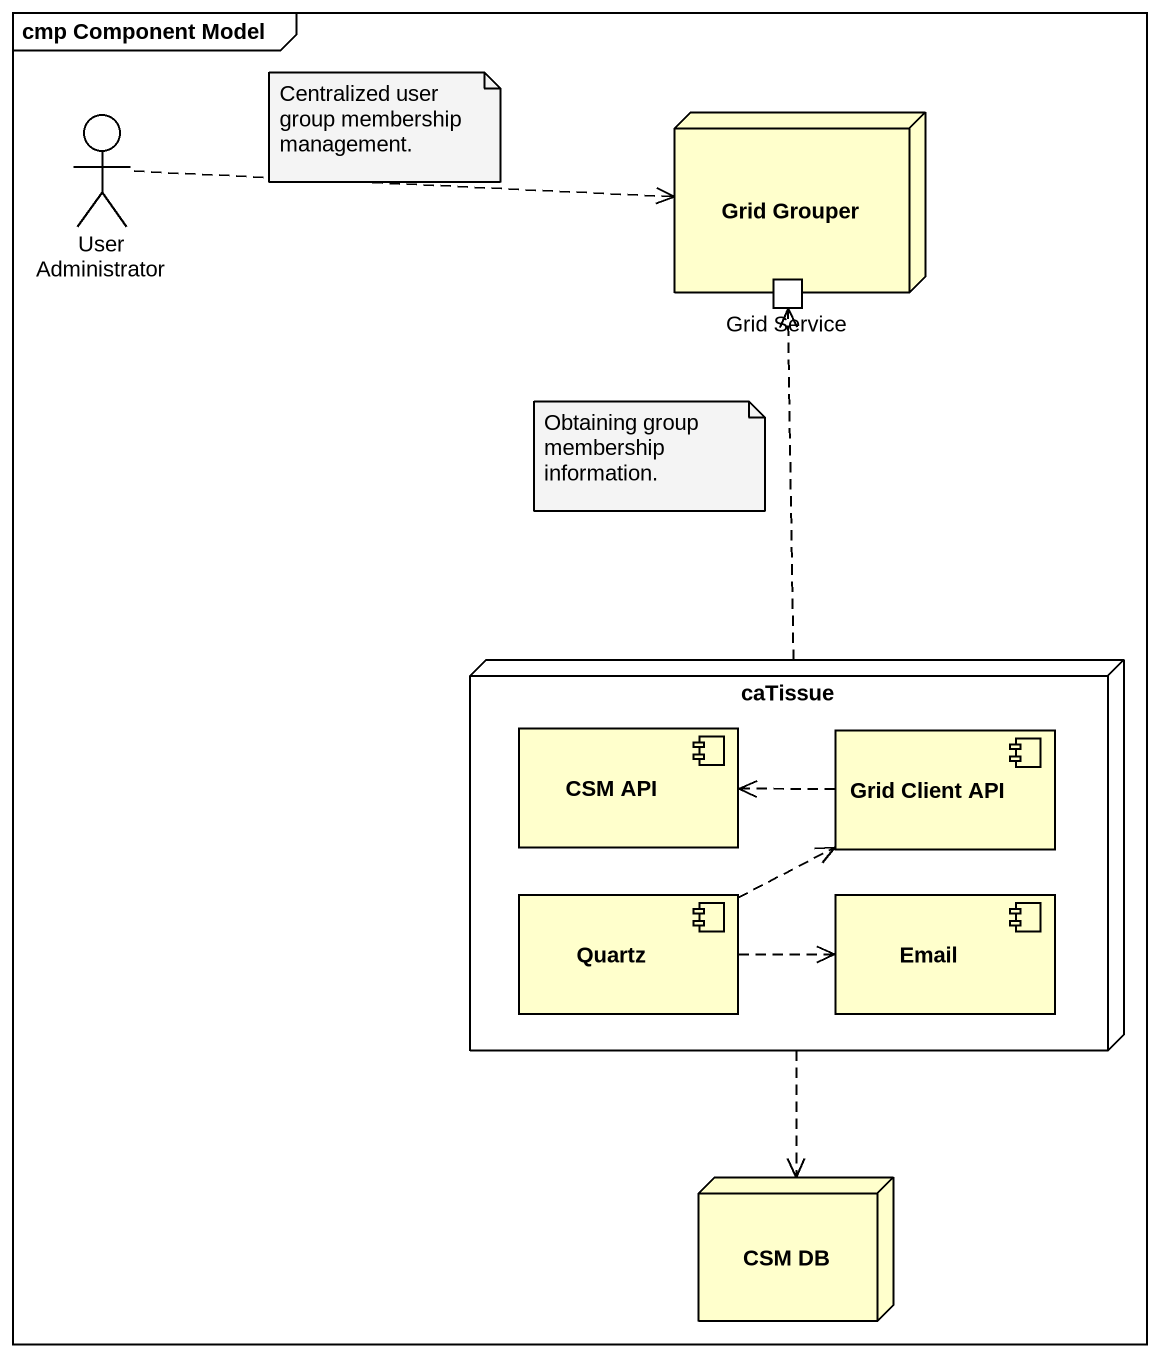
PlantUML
@startuml
mainframe cmp Component Model
actor "User Administrator" as User_Administrator
node "Grid Grouper" as Grid_Grouper {
  port "Grid Service" as Grid_Service
}
node caTissue {
  component "CSM API" as CSM_API
  component "Grid Client API" as Grid_Client_API
  component Quartz
  component Email
}
node "CSM DB" as CSM_DB
User_Administrator .right.> Grid_Grouper
caTissue .up.> Grid_Service
caTissue ..> CSM_DB
Grid_Client_API .left.> CSM_API
Quartz .right.> Grid_Client_API
Quartz .right.> Email
note as N1
  Centralized user group membership management.
end note
note as N2
  Obtaining group membership information.
end note
@enduml
